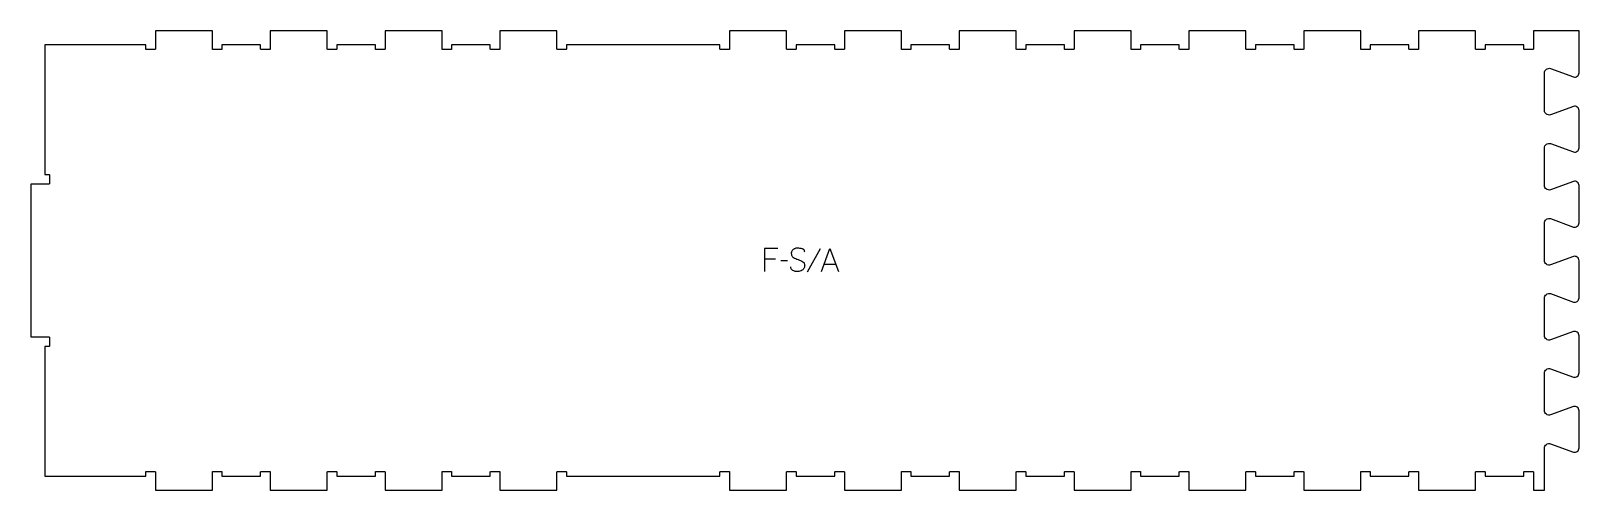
# Model space of a CAD drawing. Extents: x 0 to 2022, y 0 to 600.
import ezdxf

# ---------------------------------------------------------------- set-up
doc = ezdxf.new("R2010")
doc.units = 0
doc.layers.add('1_ANYTOOL_1MMDEEP_LABELS_S', color=2, linetype='CONTINUOUS')
doc.layers.add('4_ANYTOOL_CUTTHROUGH_OUTSI', color=5, linetype='CONTINUOUS')

msp = doc.modelspace()

# ---------------------------------------------------------------- linework, layer by layer
at = {"layer": '1_ANYTOOL_1MMDEEP_LABELS_S'}
for p, q in [((1030.968423, 315.079435), (1013.782709, 284.308006)), ((972.596994, 301.579435), (958.11128, 301.579435)), ((988.41128, 299.436578), (979.625566, 299.350864)), ((1036.154137, 295.108006), (1051.068423, 295.108006))]:
    msp.add_line(p, q, dxfattribs=at)
for points in [[(975.768423, 315.550864), (958.11128, 315.550864), (958.11128, 285.550864)], [(1032.682709, 285.550864), (1043.568423, 315.550864), (1054.625566, 285.550864)]]:
    msp.add_lwpolyline(points, dxfattribs=at)
msp.add_lwpolyline([(1010.654137, 310.965149, 0.071867), (1010.461024, 312.301756, 0.100684), (1009.834494, 313.483006, 0.047558), (1009.359941, 313.959457, 0.038563), (1008.809941, 314.348185, 0.037928), (1008.112753, 314.695653, 0.026634), (1007.375566, 314.950864, 0.028461), (1004.352233, 315.636846, 0.041577), (1001.268423, 315.893721, 0.036938), (999.766063, 315.782581, 0.041531), (998.300566, 315.438364, 0.041583), (996.923189, 314.861155, 0.038125), (995.654137, 314.072292, 0.057611), (994.583985, 313.080388, 0.065808), (993.789852, 311.859792, 0.06469), (993.312355, 310.400238, 0.046778), (993.168423, 308.865149, 0.052235), (993.330779, 307.315307, 0.075448), (993.875566, 305.865149, 0.076671), (994.791658, 304.692097, 0.061023), (995.996994, 303.808006, 0.021951), (999.025849, 302.280661, 0.018213), (1002.168423, 301.000864, -0.02405), (1005.269907, 299.695402, -0.02981), (1008.21128, 298.065149, -0.068439), (1009.352582, 297.099219, -0.079282), (1010.16128, 295.847292, -0.076308), (1010.58628, 294.26861, -0.047772), (1010.61128, 292.622292, -0.046243), (1010.318046, 290.941333, -0.06359), (1009.668423, 289.370506, -0.064671), (1008.695599, 288.086318, -0.057073), (1007.439852, 287.072292, -0.067522), (1004.471543, 285.709382, -0.070793), (1001.246994, 285.208006, -0.064027), (998.107979, 285.570522, -0.070447), (995.182709, 286.750864, -0.054374), (994.024291, 287.600496, -0.074742), (993.125566, 288.711578, -0.075199), (992.602559, 290.017956, -0.057737), (992.439852, 291.422292)], format="xyb", dxfattribs=at)
at = {"layer": '4_ANYTOOL_CUTTHROUGH_OUTSI'}
msp.add_lwpolyline([(1976.889001, 54.503239, -0.502397), (1984.934925, 60.489653), (1984.94972, 60.484707), (2014.725705, 49.485176, 0.236338), (2019.795438, 50.384196, 0.237079), (2022.113088, 54.997379), (2022.112632, 103.503464, 0.237079), (2019.794983, 108.11665, 0.237104), (2014.710466, 109.010738), (1984.94958, 98.015688), (1984.934778, 98.010739, -0.237077), (1979.408185, 98.982824, -0.237079), (1976.889001, 103.997153), (1976.888545, 152.503238, -0.237079), (1979.407729, 157.51757, -0.237079), (1984.934469, 158.489653), (1984.949264, 158.484706), (2014.725249, 147.485176, 0.236338), (2019.794983, 148.384196, 0.237079), (2022.112632, 152.997379), (2022.112176, 201.503464, 0.237079), (2019.794527, 206.11665, 0.237104), (2014.71001, 207.010738), (1984.949124, 196.015688), (1984.934322, 196.010739, -0.237077), (1979.407729, 196.982824, -0.237079), (1976.888545, 201.997153), (1976.888089, 250.503238, -0.237079), (1979.407273, 255.51757, -0.237079), (1984.934013, 256.489653), (1984.948809, 256.484706), (2014.724794, 245.485176, 0.236338), (2019.794527, 246.384196, 0.237079), (2022.112176, 250.997379), (2022.111721, 299.503464, 0.237079), (2019.794071, 304.11665, 0.237104), (2014.709555, 305.010738), (1984.948668, 294.015688), (1984.933867, 294.010739, -0.237077), (1979.407273, 294.982824, -0.237079), (1976.888089, 299.997153), (1976.887633, 348.503238, -0.237079), (1979.406817, 353.51757, -0.237079), (1984.933557, 354.489653), (1984.948353, 354.484706), (2014.724338, 343.485176, 0.236338), (2019.794071, 344.384196, 0.237079), (2022.111721, 348.997379), (2022.111265, 397.503464, 0.237079), (2019.793615, 402.116649, 0.237104), (2014.709099, 403.010738), (1984.948212, 392.015688), (1984.933411, 392.010739, -0.237077), (1979.406817, 392.982824, -0.237079), (1976.887633, 397.997153), (1976.887177, 446.503238, -0.237079), (1979.406362, 451.51757, -0.237079), (1984.933102, 452.489653), (1984.947897, 452.484706), (2014.723882, 441.485176, 0.236338), (2019.793615, 442.384196, 0.237079), (2022.111265, 446.997379), (2022.110809, 495.503464, 0.237079), (2019.793159, 500.116649, 0.237104), (2014.708643, 501.010738), (1984.947757, 490.015688), (1984.932955, 490.010739, -0.237077), (1979.406362, 490.982824, -0.237079), (1976.887177, 495.997153), (1976.886722, 544.503238, -0.237079), (1979.405906, 549.51757, -0.237079), (1984.932646, 550.489653), (1984.947441, 550.484706), (2014.723426, 539.485176, 0.236338), (2019.793159, 540.384196, 0.237079), (2022.110809, 544.997381), (2022.110809, 599.5), (1962.500001, 599.5), (1962.500001, 575.75, -0.414214), (1962.250001, 575.5), (1950.250001, 575.5, -0.414214), (1950.000001, 575.75), (1950.000001, 581.5), (1899.500001, 581.5), (1899.500001, 575.75, -0.414214), (1899.250001, 575.5), (1887.250001, 575.5, -0.414214), (1887.000001, 575.75), (1887.000001, 599.5), (1812.500001, 599.5), (1812.500001, 575.75, -0.414214), (1812.250001, 575.5), (1800.250001, 575.5, -0.414214), (1800.000001, 575.75), (1800.000001, 581.5), (1749.500001, 581.5), (1749.500001, 575.75, -0.414214), (1749.250001, 575.5), (1737.250001, 575.5, -0.414214), (1737.000001, 575.75), (1737.000001, 599.5), (1662.500001, 599.5), (1662.500001, 575.75, -0.414214), (1662.250001, 575.5), (1650.250001, 575.5, -0.414214), (1650.000001, 575.75), (1650.000001, 581.5), (1599.500001, 581.5), (1599.500001, 575.75, -0.414214), (1599.250001, 575.5), (1587.250001, 575.5, -0.414214), (1587.000001, 575.75), (1587.000001, 599.5), (1512.500001, 599.5), (1512.500001, 575.75, -0.414214), (1512.250001, 575.5), (1500.250001, 575.5, -0.414214), (1500.000001, 575.75), (1500.000001, 581.5), (1449.500001, 581.5), (1449.500001, 575.75, -0.414214), (1449.250001, 575.5), (1437.250001, 575.5, -0.414214), (1437.000001, 575.75), (1437.000001, 599.5), (1362.500001, 599.5), (1362.500001, 575.75, -0.414214), (1362.250001, 575.5), (1350.250001, 575.5, -0.414214), (1350.000001, 575.75), (1350.000001, 581.5), (1299.500001, 581.5), (1299.500001, 575.75, -0.414214), (1299.250001, 575.5), (1287.250001, 575.5, -0.414214), (1287.000001, 575.75), (1287.000001, 599.5), (1212.500001, 599.5), (1212.500001, 575.75, -0.414214), (1212.250001, 575.5), (1200.250001, 575.5, -0.414214), (1200.000001, 575.75), (1200.000001, 581.5), (1149.500001, 581.5), (1149.500001, 575.75, -0.414214), (1149.250001, 575.5), (1137.250001, 575.5, -0.414214), (1137.000001, 575.75), (1137.000001, 599.5), (1062.500001, 599.5), (1062.500001, 575.75, -0.414214), (1062.250001, 575.5), (1050.250001, 575.5, -0.414214), (1050.000001, 575.75), (1050.000001, 581.5), (999.500001, 581.5), (999.500001, 575.75, -0.414214), (999.250001, 575.5), (987.250001, 575.5, -0.414214), (987.000001, 575.75), (987.000001, 599.5), (912.500001, 599.5), (912.500001, 575.75, -0.414214), (912.250001, 575.5), (900.250001, 575.5, -0.414214), (900.000001, 575.75), (900.000001, 581.5), (699.500001, 581.5), (699.500001, 575.75, -0.414214), (699.250001, 575.5), (687.250001, 575.5, -0.414214), (687.000001, 575.75), (687.000001, 599.5), (612.500001, 599.5), (612.500001, 575.75, -0.414214), (612.250001, 575.5), (600.250001, 575.5, -0.414214), (600.000001, 575.75), (600.000001, 581.5), (549.500001, 581.5), (549.500001, 575.75, -0.414214), (549.250001, 575.5), (537.250001, 575.5, -0.414214), (537.000001, 575.75), (537.000001, 599.5), (462.500001, 599.5), (462.500001, 575.75, -0.414214), (462.250001, 575.5), (450.250001, 575.5, -0.414214), (450.000001, 575.75), (450.000001, 581.5), (399.500001, 581.5), (399.500001, 575.75, -0.414214), (399.250001, 575.5), (387.250001, 575.5, -0.414214), (387.000001, 575.75), (387.000001, 599.5), (312.500001, 599.5), (312.500001, 575.75, -0.414214), (312.250001, 575.5), (300.250001, 575.5, -0.414214), (300.000001, 575.75), (300.000001, 581.5), (249.500001, 581.5), (249.500001, 575.75, -0.414214), (249.250001, 575.5), (237.250001, 575.5, -0.414214), (237.000001, 575.75), (237.000001, 599.5), (162.500001, 599.5), (162.500001, 575.75, -0.414214), (162.250001, 575.5), (150.250001, 575.5, -0.414214), (150.000001, 575.75), (150.000001, 581.5), (18, 581.5), (18, 412), (23.75, 412, -0.414214), (24, 411.75), (24, 399.75, -0.414214), (23.75, 399.5), (0, 399.5), (0, 200), (23.75, 200, -0.414214), (24, 199.75), (24, 187.75, -0.414214), (23.75, 187.5), (18, 187.5), (18, 18), (150.000001, 18), (150.000001, 23.75, -0.414214), (150.250001, 24), (162.250001, 24, -0.414214), (162.500001, 23.75), (162.500001, 0), (237.000001, 0), (237.000001, 23.75, -0.414214), (237.250001, 24), (249.250001, 24, -0.414214), (249.500001, 23.75), (249.500001, 18), (300.000001, 18), (300.000001, 23.75, -0.414214), (300.250001, 24), (312.250001, 24, -0.414214), (312.500001, 23.75), (312.500001, 0), (387.000001, 0), (387.000001, 23.75, -0.414214), (387.250001, 24), (399.250001, 24, -0.414214), (399.500001, 23.75), (399.500001, 18), (450.000001, 18), (450.000001, 23.75, -0.414214), (450.250001, 24), (462.250001, 24, -0.414214), (462.500001, 23.75), (462.500001, 0), (537.000001, 0), (537.000001, 23.75, -0.414214), (537.250001, 24), (549.250001, 24, -0.414214), (549.500001, 23.75), (549.500001, 18), (600.000001, 18), (600.000001, 23.75, -0.414214), (600.250001, 24), (612.250001, 24, -0.414214), (612.500001, 23.75), (612.500001, 0), (687.000001, 0), (687.000001, 23.75, -0.414214), (687.250001, 24), (699.250001, 24, -0.414214), (699.500001, 23.75), (699.500001, 18), (900.000001, 18), (900.000001, 23.75, -0.414214), (900.250001, 24), (912.250001, 24, -0.414214), (912.500001, 23.75), (912.500001, 0), (987.000001, 0), (987.000001, 23.75, -0.414214), (987.250001, 24), (999.250001, 24, -0.414214), (999.500001, 23.75), (999.500001, 18), (1050.000001, 18), (1050.000001, 23.75, -0.414214), (1050.250001, 24), (1062.250001, 24, -0.414214), (1062.500001, 23.75), (1062.500001, 0), (1137.000001, 0), (1137.000001, 23.75, -0.414214), (1137.250001, 24), (1149.250001, 24, -0.414214), (1149.500001, 23.75), (1149.500001, 18), (1200.000001, 18), (1200.000001, 23.75, -0.414214), (1200.250001, 24), (1212.250001, 24, -0.414214), (1212.500001, 23.75), (1212.500001, 0), (1287.000001, 0), (1287.000001, 23.75, -0.414214), (1287.250001, 24), (1299.250001, 24, -0.414214), (1299.500001, 23.75), (1299.500001, 18), (1350.000001, 18), (1350.000001, 23.75, -0.414214), (1350.250001, 24), (1362.250001, 24, -0.414214), (1362.500001, 23.75), (1362.500001, 0), (1437.000001, 0), (1437.000001, 23.75, -0.414214), (1437.250001, 24), (1449.250001, 24, -0.414214), (1449.500001, 23.75), (1449.500001, 18), (1500.000001, 18), (1500.000001, 23.75, -0.414214), (1500.250001, 24), (1512.250001, 24, -0.414214), (1512.500001, 23.75), (1512.500001, 0), (1587.000001, 0), (1587.000001, 23.75, -0.414214), (1587.250001, 24), (1599.250001, 24, -0.414214), (1599.500001, 23.75), (1599.500001, 18), (1650.000001, 18), (1650.000001, 23.75, -0.414214), (1650.250001, 24), (1662.250001, 24, -0.414214), (1662.500001, 23.75), (1662.500001, 0), (1737.000001, 0), (1737.000001, 23.75, -0.414214), (1737.250001, 24), (1749.250001, 24, -0.414214), (1749.500001, 23.75), (1749.500001, 18), (1800.000001, 18), (1800.000001, 23.75, -0.414214), (1800.250001, 24), (1812.250001, 24, -0.414214), (1812.500001, 23.75), (1812.500001, 0), (1887.000001, 0), (1887.000001, 23.75, -0.414214), (1887.250001, 24), (1899.250001, 24, -0.414214), (1899.500001, 23.75), (1899.500001, 18), (1950.000001, 18), (1950.000001, 23.75, -0.414214), (1950.250001, 24), (1962.250001, 24, -0.414214), (1962.500001, 23.75), (1962.500001, 0), (1976.889001, 0)], format="xyb", close=True, dxfattribs=at)
msp.add_lwpolyline([(1500.000001, 18), (1500.000001, 23.75, -0.414214), (1500.250001, 24)], format="xyb", dxfattribs=at)

doc.saveas('drawing.dxf')
